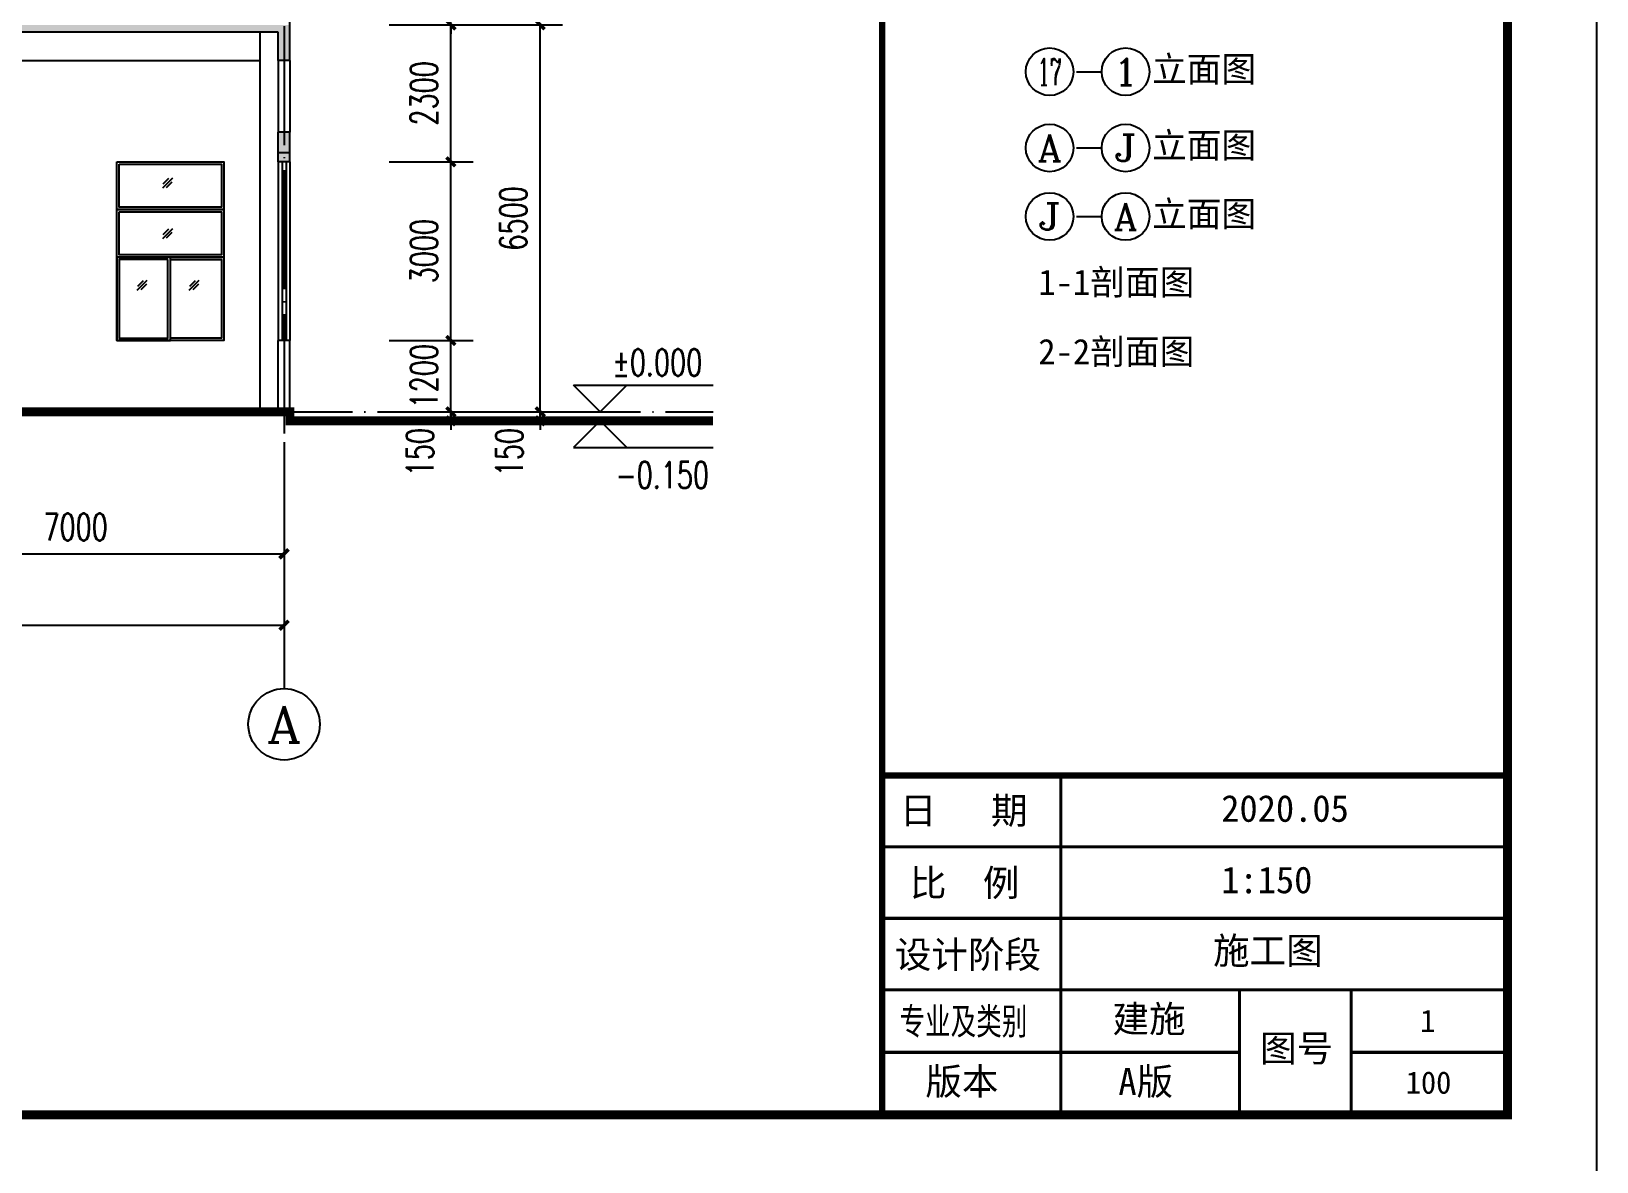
# Model space of a CAD drawing. Extents: x -4747 to 1060961, y -766984 to 396631.
# Drawn here: x 573979 to 600271, y -332102 to -313118 of the extents above; entities that cross this region are included whole.
import ezdxf
from ezdxf.enums import TextEntityAlignment as Align

# ---------------------------------------------------------------- set-up
doc = ezdxf.new("R2010")
doc.units = 0
doc.header["$LTSCALE"] = 1000
doc.header["$MEASUREMENT"] = 0
doc.linetypes.add('DOTE', pattern=[2.42, 2, -0.2, 0.02, -0.2])
doc.layers.get('0').update_dxf_attribs({"linetype": 'CONTINUOUS'})
doc.layers.get('DEFPOINTS').update_dxf_attribs({"linetype": 'CONTINUOUS'})
for name, color, linetype in [('AXIS', 3, 'CONTINUOUS'), ('AXIS_TEXT', 7, 'CONTINUOUS'), ('BZ_标准图框', 7, 'CONTINUOUS'), ('DIM_ELEV', 3, 'CONTINUOUS'), ('DOTE', 1, 'DOTE'), ('PUB_DIM', 3, 'CONTINUOUS'), ('PUB_TEXT', 7, 'CONTINUOUS'), ('PUB_TITLE', 4, 'CONTINUOUS'), ('TK_图框线_', 45, 'CONTINUOUS'), ('WALL', 6, 'CONTINUOUS'), ('WINDOW', 4, 'CONTINUOUS'), ('剖面填充', 147, 'CONTINUOUS'), ('屋面', 4, 'CONTINUOUS'), ('投影', 8, 'CONTINUOUS')]:
    doc.layers.add(name, color=color, linetype=linetype)
doc.styles.add('-宋体', font='')
doc.styles.add('_TCH_AXIS', font='COMPLEX', dxfattribs={"bigfont": 'GBCBIG'})
doc.styles.add('_TCH_DIM', font='SIMPLEX', dxfattribs={"bigfont": 'GBCBIG'})
doc.styles.add('COMPLEX', font='complex_.ttf')
doc.styles.add('DIM_FONT', font='SIMPLEX', dxfattribs={"width": 0.7, "bigfont": 'GBCBIG'})
doc.styles.add('HT', font='simhei.ttf')
doc.styles.get('-宋体').set_extended_font_data('SimSun')
doc.dimstyles.new('DIMN150', dxfattribs={"dimscale": 1.5, "dimtxt": 300, "dimasz": 100, "dimexe": 250, "dimexo": 300, "dimgap": 150, "dimtad": 1, "dimdec": 0, "dimzin": 0, "dimtxsty": 'DIM_FONT', "dimblk": 'ARCHTICK', "dimcen": 0.09, "dimclrt": 7, "dimazin": 3, "dimtfac": 1, "dimtdec": 0, "dimtix": 1, "dimtmove": 0, "dimatfit": 3, "dimtolj": 1, "dimtzin": 0})

# ---------------------------------------------------------------- blocks, each defined once
blk = doc.blocks.new('_AXISO')
blk.add_circle((0, 0), 0.5)
at = {"layer": 'AXIS_TEXT', "style": 'COMPLEX', "width": 1.041667}
blk.add_attdef('A', text='', height=0.56, dxfattribs=at).set_placement((-0.25, -0.28), (0.25, -0.28), align=Align.FIT)
blk = doc.blocks.new('_ARCHTICK')
at = {"color": 0, "linetype": 'BYBLOCK', "const_width": 0.4}
blk.add_lwpolyline([(-0.5, -0.5), (0.5, 0.5)], dxfattribs=at)
blk = doc.blocks.new('*D670')
at = {"layer": 'DEFPOINTS', "color": 0}
for p in [(579540, -319510), (579540, -319660), (581025, -319510)]:
    blk.add_point(p, dxfattribs=at)
at = {"layer": 'PUB_DIM', "color": 0}
for p, q in [((581025, -319510), (581025, -319360)), ((579990, -319510), (581400, -319510)), ((579990, -319660), (581400, -319660)), ((581025, -319660), (581025, -319510)), ((581025, -319660), (581025, -319810))]:
    blk.add_line(p, q, dxfattribs=at)
at = {"layer": 'PUB_DIM', "color": 0, "xscale": 150, "yscale": 150, "zscale": 150}
for p, rotation in [((581025, -319510), 270), ((581025, -319660), 90)]:
    blk.add_blockref('_ARCHTICK', p, dxfattribs=dict(at, rotation=rotation))
at = {"layer": 'PUB_DIM', "color": 7, "insert": (580507, -320185), "char_height": 450, "attachment_point": 5, "rotation": 90, "style": 'DIM_FONT'}
blk.add_mtext('\\A1;150', dxfattribs=at)
blk = doc.blocks.new('*D671')
at = {"layer": 'DEFPOINTS', "color": 0}
for p in [(579540, -318310), (581025, -318310), (579540, -319510)]:
    blk.add_point(p, dxfattribs=at)
at = {"layer": 'PUB_DIM', "color": 0}
for p, q in [((579990, -318310), (581400, -318310)), ((581025, -318310), (581025, -318160)), ((581025, -319510), (581025, -318310)), ((579990, -319510), (581400, -319510)), ((581025, -319510), (581025, -319660))]:
    blk.add_line(p, q, dxfattribs=at)
at = {"layer": 'PUB_DIM', "color": 0, "xscale": 150, "yscale": 150, "zscale": 150}
for p, rotation in [((581025, -318310), 270), ((581025, -319510), 90)]:
    blk.add_blockref('_ARCHTICK', p, dxfattribs=dict(at, rotation=rotation))
at = {"layer": 'PUB_DIM', "color": 7, "insert": (580575, -318910), "char_height": 450, "attachment_point": 5, "rotation": 90, "style": 'DIM_FONT'}
blk.add_mtext('\\A1;1200', dxfattribs=at)
blk = doc.blocks.new('*D672')
at = {"layer": 'DEFPOINTS', "color": 0}
for p in [(579540, -315310), (581025, -315310), (579540, -318310)]:
    blk.add_point(p, dxfattribs=at)
at = {"layer": 'PUB_DIM', "color": 0}
for p, q in [((579990, -315310), (581400, -315310)), ((581025, -318310), (581025, -315310)), ((579990, -318310), (581400, -318310))]:
    blk.add_line(p, q, dxfattribs=at)
at = {"layer": 'PUB_DIM', "color": 0, "xscale": 150, "yscale": 150, "zscale": 150}
for p, rotation in [((581025, -315310), 90), ((581025, -318310), 270)]:
    blk.add_blockref('_ARCHTICK', p, dxfattribs=dict(at, rotation=rotation))
at = {"layer": 'PUB_DIM', "color": 7, "insert": (580575, -316810), "char_height": 450, "attachment_point": 5, "rotation": 90, "style": 'DIM_FONT'}
blk.add_mtext('\\A1;3000', dxfattribs=at)
blk = doc.blocks.new('*D673')
at = {"layer": 'DEFPOINTS', "color": 0}
for p in [(579540, -313010), (581025, -313010), (579540, -315310)]:
    blk.add_point(p, dxfattribs=at)
at = {"layer": 'PUB_DIM', "color": 0}
for p, q in [((579990, -313010), (581400, -313010)), ((581025, -315310), (581025, -313010)), ((579990, -315310), (581400, -315310))]:
    blk.add_line(p, q, dxfattribs=at)
at = {"layer": 'PUB_DIM', "color": 0, "xscale": 150, "yscale": 150, "zscale": 150}
for p, rotation in [((581025, -313010), 90), ((581025, -315310), 270)]:
    blk.add_blockref('_ARCHTICK', p, dxfattribs=dict(at, rotation=rotation))
at = {"layer": 'PUB_DIM', "color": 7, "insert": (580575, -314160), "char_height": 450, "attachment_point": 5, "rotation": 90, "style": 'DIM_FONT'}
blk.add_mtext('\\A1;2300', dxfattribs=at)
blk = doc.blocks.new('*D674')
at = {"layer": 'DEFPOINTS', "color": 0}
for p in [(579540, -311810), (581025, -311810), (579540, -313010)]:
    blk.add_point(p, dxfattribs=at)
at = {"layer": 'PUB_DIM', "color": 0}
for p, q in [((579990, -311810), (581400, -311810)), ((581025, -311810), (581025, -311660)), ((581025, -313010), (581025, -311810)), ((579990, -313010), (581400, -313010)), ((581025, -313010), (581025, -313160))]:
    blk.add_line(p, q, dxfattribs=at)
at = {"layer": 'PUB_DIM', "color": 0, "xscale": 150, "yscale": 150, "zscale": 150}
for p, rotation in [((581025, -311810), 270), ((581025, -313010), 90)]:
    blk.add_blockref('_ARCHTICK', p, dxfattribs=dict(at, rotation=rotation))
at = {"layer": 'PUB_DIM', "color": 7, "insert": (580575, -312410), "char_height": 450, "attachment_point": 5, "rotation": 90, "style": 'DIM_FONT'}
blk.add_mtext('\\A1;1200', dxfattribs=at)
blk = doc.blocks.new('*D681')
at = {"layer": 'DEFPOINTS', "color": 0}
for p in [(579540, -319510), (579540, -319660), (582525, -319510)]:
    blk.add_point(p, dxfattribs=at)
at = {"layer": 'PUB_DIM', "color": 0}
for p, q in [((582525, -319510), (582525, -319360)), ((579990, -319510), (582900, -319510)), ((579990, -319660), (582900, -319660)), ((582525, -319660), (582525, -319510)), ((582525, -319660), (582525, -319810))]:
    blk.add_line(p, q, dxfattribs=at)
at = {"layer": 'PUB_DIM', "color": 0, "xscale": 150, "yscale": 150, "zscale": 150}
for p, rotation in [((582525, -319510), 270), ((582525, -319660), 90)]:
    blk.add_blockref('_ARCHTICK', p, dxfattribs=dict(at, rotation=rotation))
at = {"layer": 'PUB_DIM', "color": 7, "insert": (582007, -320185), "char_height": 450, "attachment_point": 5, "rotation": 90, "style": 'DIM_FONT'}
blk.add_mtext('\\A1;150', dxfattribs=at)
blk = doc.blocks.new('*D682')
at = {"layer": 'DEFPOINTS', "color": 0}
for p in [(579540, -313010), (582525, -313010), (579540, -319510)]:
    blk.add_point(p, dxfattribs=at)
at = {"layer": 'PUB_DIM', "color": 0}
for p, q in [((579990, -313010), (582900, -313010)), ((582525, -319510), (582525, -313010)), ((579990, -319510), (582900, -319510))]:
    blk.add_line(p, q, dxfattribs=at)
at = {"layer": 'PUB_DIM', "color": 0, "xscale": 150, "yscale": 150, "zscale": 150}
for p, rotation in [((582525, -313010), 90), ((582525, -319510), 270)]:
    blk.add_blockref('_ARCHTICK', p, dxfattribs=dict(at, rotation=rotation))
at = {"layer": 'PUB_DIM', "color": 7, "insert": (582075, -316260), "char_height": 450, "attachment_point": 5, "rotation": 90, "style": 'DIM_FONT'}
blk.add_mtext('\\A1;6500', dxfattribs=at)
blk = doc.blocks.new('*D686')
at = {"layer": 'AXIS', "color": 0}
for p, q in [((571223, -320818), (571223, -322268)), ((578223, -320818), (578223, -322268)), ((571223, -321893), (578223, -321893))]:
    blk.add_line(p, q, dxfattribs=at)
at = {"layer": 'DEFPOINTS', "color": 0}
for p in [(571223, -320368), (578223, -320368), (578223, -321893)]:
    blk.add_point(p, dxfattribs=at)
at = {"layer": 'AXIS', "color": 0, "xscale": 150, "yscale": 150, "zscale": 150, "rotation": 180}
blk.add_blockref('_ARCHTICK', (571223, -321893), dxfattribs=at)
at = {"layer": 'AXIS', "color": 0, "xscale": 150, "yscale": 150, "zscale": 150}
blk.add_blockref('_ARCHTICK', (578223, -321893), dxfattribs=at)
at = {"layer": 'AXIS', "color": 7, "insert": (574723, -321443), "char_height": 450, "attachment_point": 5, "style": 'DIM_FONT'}
blk.add_mtext('\\A1;7000', dxfattribs=at)
blk = doc.blocks.new('*D693')
at = {"layer": 'AXIS', "color": 0}
for p, q in [((536223, -321944), (536223, -323468)), ((578223, -321944), (578223, -323468)), ((536223, -323093), (578223, -323093))]:
    blk.add_line(p, q, dxfattribs=at)
at = {"layer": 'DEFPOINTS', "color": 0}
for p in [(536223, -321494), (578223, -321494), (578223, -323093)]:
    blk.add_point(p, dxfattribs=at)
at = {"layer": 'AXIS', "color": 0, "xscale": 150, "yscale": 150, "zscale": 150, "rotation": 180}
blk.add_blockref('_ARCHTICK', (536223, -323093), dxfattribs=at)
at = {"layer": 'AXIS', "color": 0, "xscale": 150, "yscale": 150, "zscale": 150}
blk.add_blockref('_ARCHTICK', (578223, -323093), dxfattribs=at)
at = {"layer": 'AXIS', "color": 7, "insert": (557223, -322643), "char_height": 450, "attachment_point": 5, "style": 'DIM_FONT'}
blk.add_mtext('\\A1;42000', dxfattribs=at)

msp = doc.modelspace()

# ---------------------------------------------------------------- hatches: boundary and pattern name
at = {"layer": '剖面填充'}
h = msp.add_hatch(color=256, dxfattribs=at)
h.paths.add_polyline_path([(578123.4, -315159.5), (578223.4, -315159.5), (578223.4, -314809.5), (578123.4, -314809.5)])
h.paths.add_polyline_path([(578323.4, -314809.5), (578223.4, -314809.5), (578223.4, -315159.5), (578323.4, -315159.5)])
at = {"layer": '投影'}
h = msp.add_hatch(color=256, dxfattribs=at)
h.paths.add_polyline_path([(543323.4, -302416.6), (546623.4, -302317.6), (546623.4, -303004.5), (546823.4, -303004.5), (546823.4, -302317.6), (550123.4, -302416.6), (550123.4, -303109.5), (550323.4, -303109.5), (550323.4, -302422.6), (557123.4, -302626.6), (557123.4, -303109.5), (557323.4, -303109.5), (557323.4, -302626.6), (564123.4, -302422.6), (564123.4, -303109.5), (564323.4, -303109.5), (564323.4, -302416.6), (567623.4, -302317.6), (567623.4, -303004.5), (567823.4, -303004.5), (567823.4, -302317.6), (571123.4, -302416.6), (571123.4, -303109.5), (571323.4, -303109.5), (571323.4, -302422.6), (578123.4, -302626.6), (578123.4, -303109.5), (578323.4, -303109.5), (578323.4, -301009.5), (578223.4, -301009.5), (578223.4, -302509.5), (578123.4, -302506.5), (567723.4, -302194.5), (557223.4, -302509.5), (546723.4, -302194.5), (536223.4, -302509.5), (536223.4, -301009.5), (536123.4, -301009.5), (536123.4, -303109.5), (536323.4, -303109.5), (536323.4, -302626.6), (543123.4, -302422.6), (543123.4, -303109.5), (543323.4, -303109.5)])
h.paths.add_polyline_path([(578323.4, -307009.5), (536123.4, -307009.5), (536123.4, -307609.5), (536323.4, -307609.5), (536323.4, -307129.5), (543123.4, -307129.5), (543123.4, -307609.5), (543323.4, -307609.5), (543323.4, -307129.5), (550123.4, -307129.5), (550123.4, -307609.5), (550323.4, -307609.5), (550323.4, -307129.5), (557123.4, -307129.5), (557123.4, -307609.5), (557323.4, -307609.5), (557323.4, -307129.5), (560123.4, -307129.5), (560123.4, -307609.5), (560323.4, -307609.5), (560323.4, -307129.5), (564123.4, -307129.5), (564123.4, -307609.5), (564323.4, -307609.5), (564323.4, -307129.5), (571123.4, -307129.5), (571123.4, -307609.5), (571323.4, -307609.5), (571323.4, -307129.5), (578123.4, -307129.5), (578123.4, -307609.5), (578323.4, -307609.5)])
h.paths.add_polyline_path([(564323.4, -313129.5), (571123.4, -313129.5), (571123.4, -313609.5), (571323.4, -313609.5), (571323.4, -313129.5), (578123.4, -313129.5), (578123.4, -313609.5), (578323.4, -313609.5), (578323.4, -313009.5), (536123.4, -313009.5), (536123.4, -313609.5), (536323.4, -313609.5), (536323.4, -313129.5), (543123.4, -313129.5), (543123.4, -313609.5), (543323.4, -313609.5), (543323.4, -313129.5), (550123.4, -313129.5), (550123.4, -313609.5), (550323.4, -313609.5), (550323.4, -313129.5), (557123.4, -313129.5), (557123.4, -313609.5), (557323.4, -313609.5), (557323.4, -313129.5), (560123.4, -313129.5), (560123.4, -313609.5), (560323.4, -313609.5), (560323.4, -313129.5), (564123.4, -313129.5), (564123.4, -313609.5), (564323.4, -313609.5)])
h.paths.add_polyline_path([(548661.9, -322139.1), (550708.7, -322139.1), (550708.7, -321184.9), (548661.9, -321184.9)], flags=9)
h = msp.add_hatch(color=256, dxfattribs=at)
h.paths.add_polyline_path([(536323.4, -315159.5), (536123.4, -315159.5), (536123.4, -315309.5), (536323.4, -315309.5)])
h.paths.add_polyline_path([(536323.4, -308659.5), (536123.4, -308659.5), (536123.4, -308809.5), (536323.4, -308809.5)])
h.paths.add_polyline_path([(578323.4, -308659.5), (578123.4, -308659.5), (578123.4, -308809.5), (578323.4, -308809.5)])
h.paths.add_polyline_path([(578323.4, -315159.5), (578123.4, -315159.5), (578123.4, -315309.5), (578323.4, -315309.5)])

# ---------------------------------------------------------------- linework, layer by layer
at = {"layer": 'AXIS'}
for p, q in [((591533, -313795.6), (591939, -313795.6)), ((591533, -315076.5), (591939, -315076.5)), ((591533, -316227.5), (591939, -316227.5)), ((578223.4, -320018.5), (578223.4, -324156.2))]:
    msp.add_line(p, q, dxfattribs=at)
msp.add_circle((578223.4, -324756.2), 600, dxfattribs=at)
at = {"layer": 'BZ_标准图框'}
for points, const_width in [([(588270.8, -331314.3), (588270.8, -208164.3)], 105), ([(588270.8, -325614.3), (598770.8, -325614.3)], 105), ([(591270.8, -329214.3), (591270.8, -325614.3)], 52.5), ([(588270.8, -326814.3), (598770.8, -326814.3)], 52.5), ([(588270.8, -328014.3), (598770.8, -328014.3)], 52.5), ([(588270.8, -329214.3), (598770.8, -329214.3)], 52.5), ([(588270.8, -329214.3), (598770.8, -329214.3)], 52.5), ([(591270.8, -331314.3), (591270.8, -329214.3)], 52.5), ([(594270.8, -331314.3), (594270.8, -329214.3)], 52.5), ([(596145.8, -331314.3), (596145.8, -329214.3)], 52.5), ([(588270.8, -330264.3), (594270.8, -330264.3)], 52.5), ([(596145.8, -330264.3), (598770.8, -330264.3)], 52.5)]:
    msp.add_lwpolyline(points, dxfattribs=dict(at, const_width=const_width))
at = {"layer": 'DIM_ELEV'}
for p, q in [((583532.8, -319509.5), (583082.8, -319059.5)), ((583082.8, -319059.5), (585430.3, -319059.5)), ((583532.8, -319509.5), (583982.8, -319059.5)), ((583532.8, -319659.5), (583082.8, -320109.5)), ((583532.8, -319659.5), (583982.8, -320109.5)), ((583082.8, -320109.5), (585430.3, -320109.5))]:
    msp.add_line(p, q, dxfattribs=at)
at = {"layer": 'DOTE'}
msp.add_line((578223.4, -298509.5), (578223.4, -321543.1), dxfattribs=at)
msp.add_lwpolyline([(528971.5, -319509.5), (585430.3, -319509.5)], dxfattribs=at)
at = {"layer": 'PUB_TITLE'}
msp.add_lwpolyline([(421920.8, -332814.3), (600270.8, -332814.3), (600270.8, -206664.3), (421920.8, -206664.3)], close=True, dxfattribs=at)
at = {"layer": 'PUB_TITLE', "const_width": 150}
msp.add_lwpolyline([(425670.8, -331314.3), (598770.8, -331314.3), (598770.8, -208164.3), (425670.8, -208164.3)], close=True, dxfattribs=at)
at = {"layer": 'WALL'}
for points in [[(578323.4, -313609.5), (578323.4, -311809.5)], [(578123.4, -313129.5), (571323.4, -313129.5)], [(578123.4, -313609.5), (578123.4, -313129.5)], [(578323.4, -313609.5), (578123.4, -313609.5)], [(578323.4, -313609.5), (578123.4, -313609.5)], [(578123.4, -313609.5), (578123.4, -314809.5)], [(578323.4, -313609.5), (578323.4, -314809.5)], [(578123.4, -315309.5), (578123.4, -314809.5)], [(578323.4, -314809.5), (578123.4, -314809.5)], [(578323.4, -315309.5), (578323.4, -314809.5)], [(578323.4, -315159.5), (578123.4, -315159.5)], [(578323.4, -315309.5), (578123.4, -315309.5)], [(578123.4, -319509.5), (578123.4, -318309.5)], [(578323.4, -318309.5), (578123.4, -318309.5)], [(578323.4, -319659.5), (578323.4, -318309.5)]]:
    msp.add_lwpolyline(points, dxfattribs=at)
at = {"layer": 'WINDOW', "linetype": 'BYBLOCK'}
for points in [[(578123.4, -315309.5), (578123.4, -318309.5)], [(578190.1, -315309.5), (578190.1, -318309.5)], [(578256.7, -315309.5), (578256.7, -318309.5)], [(578323.4, -315309.5), (578323.4, -318309.5)]]:
    msp.add_lwpolyline(points, dxfattribs=at)
at = {"layer": '屋面', "const_width": 150}
msp.add_lwpolyline([(528971.5, -319659.5), (536123.4, -319659.5), (536123.4, -319509.5), (578323.4, -319509.5), (578323.4, -319659.5), (585430.3, -319659.5)], dxfattribs=at)
at = {"layer": '投影'}
for points in [[(577823.4, -319509.5), (577823.4, -313129.5)], [(571473.4, -313609.5), (577823.4, -313609.5)], [(576347.6, -315584.8), (576180.9, -315751.5)], [(576283.5, -315592.3), (576188.4, -315687.4)], [(576340.1, -315648.9), (576245, -315744)], [(575414, -316109.5), (577214, -316109.5)], [(576347.6, -316434.1), (576180.9, -316600.8)], [(576283.5, -316441.6), (576188.4, -316536.7)], [(576340.1, -316498.2), (576245, -316593.3)], [(575414, -316909.5), (577214, -316909.5)], [(576314, -316949.5), (577174, -316949.5), (577174, -318269.5), (576314, -318269.5)], [(575919.4, -317302.9), (575752.7, -317469.6)], [(575855.3, -317310.4), (575760.3, -317405.5)], [(576792.1, -317302.9), (576625.4, -317469.6)], [(576728, -317310.4), (576632.9, -317405.5)], [(575911.9, -317367), (575816.8, -317462)], [(576784.6, -317367), (576689.5, -317462)]]:
    msp.add_lwpolyline(points, dxfattribs=at)
for points in [[(575414, -315309.5), (577214, -315309.5), (577214, -318309.5), (575414, -318309.5)], [(575414, -315309.5), (577214, -315309.5), (577214, -316109.5), (575414, -316109.5)], [(575454, -315349.5), (577174, -315349.5), (577174, -316069.5), (575454, -316069.5)], [(575414, -316109.5), (577214, -316109.5), (577214, -316909.5), (575414, -316909.5)], [(575454, -316149.5), (577174, -316149.5), (577174, -316869.5), (575454, -316869.5)], [(576314, -316909.5), (575414, -316909.5), (575414, -318309.5), (576314, -318309.5)], [(576274, -316949.5), (575454, -316949.5), (575454, -318269.5), (576274, -318269.5)], [(576314, -316909.5), (577214, -316909.5), (577214, -318309.5), (576314, -318309.5)]]:
    msp.add_lwpolyline(points, close=True, dxfattribs=at)
for points in [[(575688.6, -317613, 0, 0, 0), (575875.6, -317613, 40, 0, 0), (576025.6, -317613, 0, 0, 0)], [(576878.6, -317613, 0, 0, 0), (576691.6, -317613, 40, 0, 0), (576541.6, -317613, 0, 0, 0)]]:
    msp.add_lwpolyline(points, format="xyseb", dxfattribs=at)

# ---------------------------------------------------------------- block references
at = {"layer": 'AXIS'}
ref = msp.add_blockref('_AXISO', (591082.9, -313796.1), dxfattribs=dict(at, xscale=800, yscale=800, zscale=800))
ref.add_attrib('A', '17', dxfattribs={"layer": 'AXIS_TEXT', "height": 448, "style": 'COMPLEX', "width": 0.533494}).set_placement((590882.9, -314020.1), (591282.9, -314020.1), align=Align.FIT)
ref = msp.add_blockref('_AXISO', (592358.3, -313796.1), dxfattribs=dict(at, xscale=800, yscale=800, zscale=800))
ref.add_attrib('A', '1', dxfattribs={"layer": 'AXIS_TEXT', "height": 448, "style": 'COMPLEX', "width": 1.239363}).set_placement((592158.3, -314020.1), (592558.3, -314020.1), align=Align.FIT)
ref = msp.add_blockref('_AXISO', (591082.9, -315076.9), dxfattribs=dict(at, xscale=800, yscale=800, zscale=800))
ref.add_attrib('A', 'A', dxfattribs={"layer": 'AXIS_TEXT', "height": 448, "style": 'COMPLEX', "width": 0.892857}).set_placement((590882.9, -315300.9), (591282.9, -315300.9), align=Align.FIT)
ref = msp.add_blockref('_AXISO', (592358.3, -315076.9), dxfattribs=dict(at, xscale=800, yscale=800, zscale=800))
ref.add_attrib('A', 'J', dxfattribs={"layer": 'AXIS_TEXT', "height": 448, "style": 'COMPLEX', "width": 1.239363}).set_placement((592158.3, -315300.9), (592558.3, -315300.9), align=Align.FIT)
ref = msp.add_blockref('_AXISO', (591082.9, -316227.9), dxfattribs=dict(at, xscale=800, yscale=800, zscale=800))
ref.add_attrib('A', 'J', dxfattribs={"layer": 'AXIS_TEXT', "height": 448, "style": 'COMPLEX', "width": 1.239363}).set_placement((590882.9, -316451.9), (591282.9, -316451.9), align=Align.FIT)
ref = msp.add_blockref('_AXISO', (592358.3, -316227.9), dxfattribs=dict(at, xscale=800, yscale=800, zscale=800))
ref.add_attrib('A', 'A', dxfattribs={"layer": 'AXIS_TEXT', "height": 448, "style": 'COMPLEX', "width": 0.892857}).set_placement((592158.3, -316451.9), (592558.3, -316451.9), align=Align.FIT)

# ---------------------------------------------------------------- texts
at = {"layer": 'AXIS_TEXT', "style": '_TCH_AXIS', "width": 1.12093}
msp.add_text('A', height=612, dxfattribs=at).set_placement((577935.7, -325062.2), (578511.1, -325062.2), align=Align.FIT)
at = {"layer": 'BZ_标准图框', "style": 'HT'}
for s, p in [('日   期', (588567.1, -326429.6)), ('比  例', (588735.3, -327644.4)), ('设计阶段', (588482.7, -328848.4)), ('图号', (594617.1, -330421.4)), ('版本 ', (588995.4, -330978.9))]:
    msp.add_text(s, height=450, dxfattribs=at).set_placement(p)
at = {"layer": 'BZ_标准图框', "style": 'HT', "width": 0.7}
msp.add_text('专业及类别', height=450, dxfattribs=at).set_placement((588560.1, -329967.8))
at = {"layer": 'PUB_TEXT', "style": '_TCH_DIM', "width": 0.705882}
for s, p in [('%%P0.000', (583735.3, -318902)), ('-0.150', (583795.3, -320792))]:
    msp.add_text(s, height=446.25, dxfattribs=at).set_placement(p)
at = {"layer": 'TK_图框线_', "style": 'HT'}
for s, height, p in [('立面图', 427.5, (592801.4, -313965.2)), ('立面图', 427.5, (592801.4, -315246)), ('立面图', 427.5, (592801.4, -316397)), ('1-1剖面图', 427.5, (590891.3, -317544.5)), ('2-2剖面图', 427.5, (590891.3, -318710.3)), ('2020.05', 450, (593964.9, -326393.5)), ('1:150', 450, (593964.9, -327593.5)), ('施工图', 450, (593827, -328782.7)), ('建施', 450, (592138.2, -329930)), ('A版', 450, (592237.2, -330980.2))]:
    msp.add_text(s, height=height, dxfattribs=at).set_placement(p)
at = {"layer": 'TK_图框线_', "style": '-宋体'}
for s, p in [('1', (597433.8, -329922.8)), ('100', (597446.8, -330960.1))]:
    msp.add_text(s, height=375, dxfattribs=at).set_placement(p, align=Align.CENTER)

# ---------------------------------------------------------------- dimensions: what is measured, and where the dimension line sits
at = {"layer": 'AXIS'}
for p1, p2, distance, picture, middle in [((571223.4, -320367.7), (578223.4, -320367.7), -1525.7, '*D686', (574723.4, -321443.4)), ((536223.4, -321493.9), (578223.4, -321493.9), -1599.6, '*D693', (557223.4, -322643.4))]:
    dim = msp.add_aligned_dim(p1=p1, p2=p2, distance=distance, dimstyle='DIMN150', dxfattribs=at)
    dim.commit()
    dim.dimension.update_dxf_attribs({"geometry": picture, "text_midpoint": middle})
at = {"layer": 'PUB_DIM'}
for p1, p2, distance, picture, middle in [((579539.7, -313009.5), (579539.7, -311809.5), -1485.1, '*D674', (580574.9, -312409.5)), ((579539.7, -315309.5), (579539.7, -313009.5), -1485.1, '*D673', (580574.9, -314159.5)), ((579539.7, -319509.5), (579539.7, -313009.5), -2985.1, '*D682', (582074.9, -316259.5)), ((579539.7, -318309.5), (579539.7, -315309.5), -1485.1, '*D672', (580574.9, -316809.5)), ((579539.7, -319509.5), (579539.7, -318309.5), -1485.1, '*D671', (580574.9, -318909.5))]:
    dim = msp.add_aligned_dim(p1=p1, p2=p2, distance=distance, dimstyle='DIMN150', dxfattribs=at)
    dim.commit()
    dim.dimension.update_dxf_attribs({"geometry": picture, "text_midpoint": middle})
for base, picture, middle in [((581024.9, -319509.5), '*D670', (580507.4, -320184.5)), ((582524.9, -319509.5), '*D681', (582007.4, -320184.5))]:
    dim = msp.add_linear_dim(base=base, p1=(579539.7, -319659.5), p2=(579539.7, -319509.5), angle=90, dimstyle='DIMN150', dxfattribs=at)
    dim.commit()
    dim.dimension.update_dxf_attribs({"geometry": picture, "text_midpoint": middle, "dimtype": 129})

doc.saveas('drawing.dxf')
